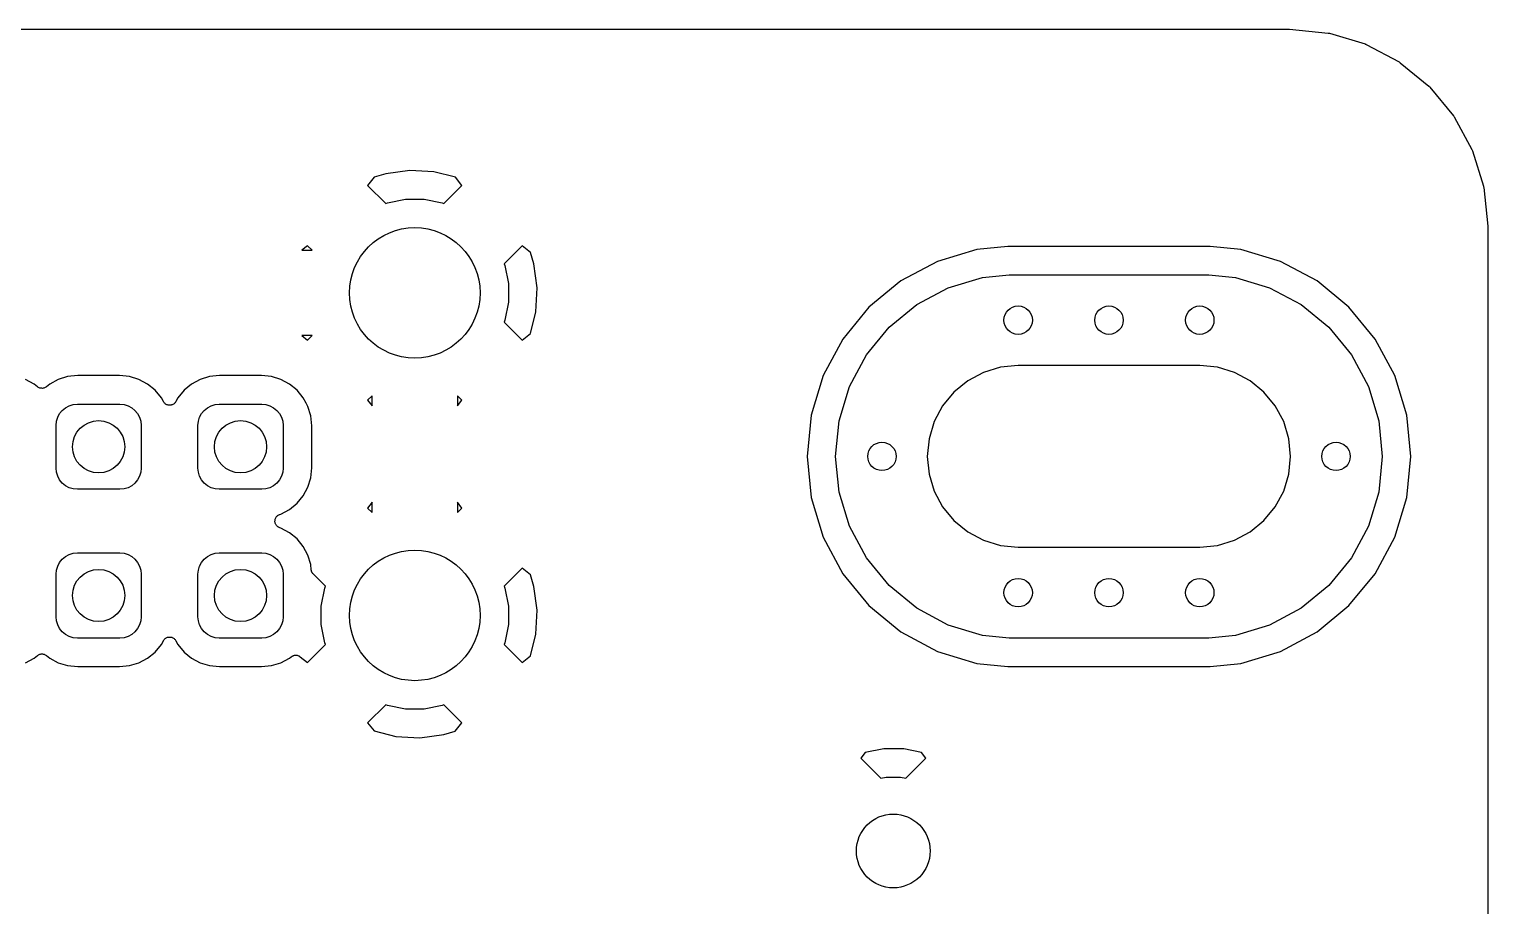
# Model space of a CAD drawing. Extents: x 1.67 to 6.2, y -5.98 to -1.89.
# Drawn here: x 5.188 to 6.2, y -2.499 to -1.891 of the extents above; entities that cross this region are included whole.
import ezdxf

# ---------------------------------------------------------------- set-up
doc = ezdxf.new("R2010")
doc.units = 0
doc.header["$MEASUREMENT"] = 0
doc.layers.add('BLACK', color=7, linetype='CONTINUOUS')

msp = doc.modelspace()

# ---------------------------------------------------------------- linework, layer by layer
at = {"layer": 'BLACK', "linetype": 'CONTINUOUS'}
for p, q in [((1.8113, -1.89075), (6.06174, -1.89075)), ((6.06174, -1.89075), (6.06181, -1.89075)), ((6.06181, -1.89075), (6.06201, -1.89077)), ((6.06201, -1.89077), (6.06222, -1.89077)), ((6.06222, -1.89077), (6.08907, -1.8934)), ((6.08907, -1.8934), (6.08913, -1.89341)), ((6.08913, -1.89341), (6.08957, -1.8935)), ((6.08957, -1.8935), (6.09001, -1.89359)), ((6.09001, -1.89359), (6.11463, -1.90102)), ((6.11463, -1.90102), (6.11469, -1.90104)), ((6.11469, -1.90104), (6.1151, -1.90122)), ((6.1151, -1.90122), (6.11552, -1.90139)), ((6.11552, -1.90139), (6.13822, -1.91346)), ((6.13822, -1.91346), (6.13828, -1.91349)), ((6.13828, -1.91349), (6.13865, -1.91375)), ((6.13865, -1.91375), (6.13902, -1.91399)), ((6.13902, -1.91399), (6.15895, -1.93025)), ((6.15895, -1.93025), (6.159, -1.93029)), ((6.159, -1.93029), (6.15931, -1.93061)), ((6.15931, -1.93061), (6.15963, -1.93092)), ((6.15963, -1.93092), (6.17602, -1.95074)), ((6.17602, -1.95074), (6.17607, -1.95079)), ((6.17607, -1.95079), (6.17631, -1.95116)), ((6.17631, -1.95116), (6.17656, -1.95154)), ((6.17656, -1.95154), (6.18879, -1.97416)), ((6.18879, -1.97416), (6.18882, -1.97422)), ((6.18882, -1.97422), (6.18899, -1.97463)), ((6.18899, -1.97463), (6.18916, -1.97504)), ((6.18916, -1.97504), (6.19677, -1.99961)), ((5.43539, -1.99097), (5.42743, -1.99339)), ((5.452, -1.98864), (5.43539, -1.99097)), ((5.46865, -1.98959), (5.452, -1.98864)), ((5.48367, -1.99347), (5.46865, -1.98959)), ((5.42743, -1.99339), (5.42282, -1.99917)), ((5.42282, -1.99917), (5.43532, -2.01167)), ((5.4757, -2.01167), (5.4882, -1.99917)), ((5.4882, -1.99917), (5.48367, -1.99347)), ((6.19677, -1.99961), (6.19679, -1.99967)), ((6.19679, -1.99967), (6.19687, -2.00011)), ((6.19687, -2.00011), (6.19696, -2.00055)), ((6.19696, -2.00055), (6.19978, -2.02732)), ((5.43532, -2.01167), (5.43656, -2.01116)), ((5.43656, -2.01116), (5.44911, -2.00866)), ((5.44911, -2.00866), (5.46191, -2.00866)), ((5.46191, -2.00866), (5.47446, -2.01116)), ((5.47446, -2.01116), (5.4757, -2.01167)), ((6.19978, -2.02732), (6.19978, -2.02739)), ((6.19978, -2.02739), (6.19978, -2.02762)), ((6.19978, -2.02762), (6.1998, -2.02784)), ((6.1998, -2.02784), (6.1998, -5.84521)), ((5.38106, -2.04093), (5.37709, -2.04409)), ((5.38423, -2.04409), (5.38106, -2.04093)), ((5.52996, -2.04093), (5.51746, -2.05343)), ((5.53575, -2.04554), (5.52996, -2.04093)), ((5.84546, -2.04345), (5.818, -2.05178)), ((5.86686, -2.04134), (5.84546, -2.04345)), ((6.00716, -2.04134), (5.86686, -2.04134)), ((6.02856, -2.04345), (6.00716, -2.04134)), ((6.05601, -2.05178), (6.02856, -2.04345)), ((5.37709, -2.04409), (5.38423, -2.04409)), ((5.51746, -2.05343), (5.51798, -2.05467)), ((5.53816, -2.0535), (5.53575, -2.04554)), ((5.54049, -2.07011), (5.53816, -2.0535)), ((5.818, -2.05178), (5.79269, -2.0653)), ((6.08132, -2.0653), (6.05601, -2.05178)), ((5.51798, -2.05467), (5.52047, -2.06722)), ((5.82557, -2.07005), (5.84932, -2.06285)), ((5.84932, -2.06285), (5.86783, -2.06102)), ((5.86783, -2.06102), (6.00619, -2.06102)), ((6.00619, -2.06102), (6.0247, -2.06285)), ((6.0247, -2.06285), (6.04845, -2.07005)), ((5.52047, -2.06722), (5.52047, -2.08002)), ((5.53955, -2.08676), (5.54049, -2.07011)), ((5.79269, -2.0653), (5.77051, -2.08351)), ((5.80368, -2.08175), (5.82557, -2.07005)), ((6.04845, -2.07005), (6.07033, -2.08175)), ((6.1035, -2.08351), (6.08132, -2.0653)), ((5.52047, -2.08002), (5.51798, -2.09257)), ((5.77051, -2.08351), (5.75231, -2.10569)), ((5.7845, -2.09749), (5.80368, -2.08175)), ((6.07033, -2.08175), (6.08952, -2.09749)), ((6.12171, -2.10569), (6.1035, -2.08351)), ((5.51798, -2.09257), (5.51746, -2.09381)), ((5.51746, -2.09381), (5.52996, -2.10631)), ((5.53566, -2.10178), (5.53955, -2.08676)), ((5.37709, -2.10315), (5.38106, -2.10631)), ((5.38423, -2.10315), (5.37709, -2.10315)), ((5.38106, -2.10631), (5.38423, -2.10315)), ((5.52996, -2.10631), (5.53566, -2.10178)), ((5.76876, -2.11668), (5.7845, -2.09749)), ((6.08952, -2.09749), (6.10526, -2.11668)), ((5.75231, -2.10569), (5.73878, -2.13099)), ((6.13523, -2.13099), (6.12171, -2.10569)), ((5.75706, -2.13856), (5.76876, -2.11668)), ((5.87402, -2.12402), (5.86173, -2.12523)), ((6, -2.12402), (5.87402, -2.12402)), ((6.01229, -2.12523), (6, -2.12402)), ((6.10526, -2.11668), (6.11696, -2.13856)), ((5.19144, -2.13683), (5.18546, -2.13364)), ((5.20824, -2.13364), (5.20227, -2.13683)), ((5.21472, -2.13167), (5.20824, -2.13364)), ((5.2217, -2.13098), (5.21472, -2.13167)), ((5.25074, -2.13098), (5.2217, -2.13098)), ((5.25772, -2.13167), (5.25074, -2.13098)), ((5.2642, -2.13364), (5.25772, -2.13167)), ((5.27018, -2.13683), (5.2642, -2.13364)), ((5.30666, -2.13364), (5.30069, -2.13683)), ((5.31314, -2.13167), (5.30666, -2.13364)), ((5.32012, -2.13098), (5.31314, -2.13167)), ((5.34917, -2.13098), (5.32012, -2.13098)), ((5.35615, -2.13167), (5.34917, -2.13098)), ((5.36263, -2.13364), (5.35615, -2.13167)), ((5.3686, -2.13683), (5.36263, -2.13364)), ((5.73878, -2.13099), (5.73045, -2.15845)), ((5.83902, -2.13463), (5.82947, -2.14247)), ((5.84991, -2.12881), (5.83902, -2.13463)), ((5.86173, -2.12523), (5.84991, -2.12881)), ((6.02411, -2.12881), (6.01229, -2.12523)), ((6.035, -2.13463), (6.02411, -2.12881)), ((6.04454, -2.14247), (6.035, -2.13463)), ((6.14356, -2.15845), (6.13523, -2.13099)), ((5.19373, -2.13871), (5.19144, -2.13683)), ((5.19411, -2.13897), (5.19373, -2.13871)), ((5.19449, -2.13923), (5.19411, -2.13897)), ((5.19451, -2.13923), (5.19449, -2.13923)), ((5.19453, -2.13924), (5.19451, -2.13923)), ((5.19495, -2.13942), (5.19453, -2.13924)), ((5.19538, -2.1396), (5.19495, -2.13942)), ((5.1954, -2.13961), (5.19538, -2.1396)), ((5.19541, -2.13961), (5.1954, -2.13961)), ((5.19586, -2.1397), (5.19541, -2.13961)), ((5.19632, -2.1398), (5.19586, -2.1397)), ((5.19634, -2.1398), (5.19632, -2.1398)), ((5.19636, -2.1398), (5.19634, -2.1398)), ((5.19681, -2.1398), (5.19636, -2.1398)), ((5.19728, -2.13981), (5.19681, -2.1398)), ((5.1973, -2.13981), (5.19728, -2.13981)), ((5.19732, -2.13981), (5.1973, -2.13981)), ((5.19777, -2.13972), (5.19732, -2.13981)), ((5.19822, -2.13963), (5.19777, -2.13972)), ((5.19824, -2.13963), (5.19822, -2.13963)), ((5.19826, -2.13962), (5.19824, -2.13963)), ((5.19869, -2.13945), (5.19826, -2.13962)), ((5.19911, -2.13928), (5.19869, -2.13945)), ((5.19913, -2.13927), (5.19911, -2.13928)), ((5.19915, -2.13926), (5.19913, -2.13927)), ((5.19953, -2.139), (5.19915, -2.13926)), ((5.19992, -2.13875), (5.19953, -2.139)), ((5.19995, -2.13873), (5.19992, -2.13875)), ((5.19997, -2.13871), (5.19995, -2.13873)), ((5.19995, -2.13873), (5.19995, -2.13873)), ((5.19995, -2.13873), (5.19995, -2.13873)), ((5.20227, -2.13683), (5.19997, -2.13871)), ((5.27541, -2.14112), (5.27018, -2.13683)), ((5.27971, -2.14636), (5.27541, -2.14112)), ((5.29546, -2.14112), (5.29116, -2.14636)), ((5.30069, -2.13683), (5.29546, -2.14112)), ((5.37384, -2.14112), (5.3686, -2.13683)), ((5.37813, -2.14636), (5.37384, -2.14112)), ((5.42598, -2.14491), (5.42282, -2.14807)), ((5.42598, -2.15205), (5.42598, -2.14491)), ((5.4882, -2.14807), (5.48504, -2.14491)), ((5.48504, -2.14491), (5.48504, -2.15205)), ((5.74985, -2.16231), (5.75706, -2.13856)), ((5.82947, -2.14247), (5.82164, -2.15201)), ((6.05238, -2.15201), (6.04454, -2.14247)), ((6.11696, -2.13856), (6.12416, -2.16231)), ((5.21102, -2.15511), (5.21325, -2.15328)), ((5.21325, -2.15328), (5.21581, -2.15191)), ((5.21581, -2.15191), (5.21858, -2.15107)), ((5.21858, -2.15107), (5.22146, -2.15079)), ((5.22146, -2.15079), (5.25098, -2.15079)), ((5.25098, -2.15079), (5.25386, -2.15107)), ((5.25386, -2.15107), (5.25663, -2.15191)), ((5.25663, -2.15191), (5.25919, -2.15328)), ((5.25919, -2.15328), (5.26142, -2.15511)), ((5.28109, -2.14895), (5.27971, -2.14636)), ((5.28135, -2.14934), (5.28109, -2.14895)), ((5.28161, -2.14974), (5.28135, -2.14934)), ((5.28162, -2.14974), (5.28161, -2.14974)), ((5.28163, -2.14975), (5.28162, -2.14974)), ((5.28195, -2.15008), (5.28163, -2.14975)), ((5.28229, -2.15042), (5.28195, -2.15008)), ((5.2823, -2.15042), (5.28229, -2.15042)), ((5.2823, -2.15043), (5.2823, -2.15042)), ((5.28269, -2.15069), (5.2823, -2.15043)), ((5.28308, -2.15096), (5.28269, -2.15069)), ((5.28309, -2.15096), (5.28308, -2.15096)), ((5.2831, -2.15097), (5.28309, -2.15096)), ((5.28353, -2.15115), (5.2831, -2.15097)), ((5.28397, -2.15133), (5.28353, -2.15115)), ((5.28398, -2.15133), (5.28397, -2.15133)), ((5.28399, -2.15134), (5.28398, -2.15133)), ((5.28445, -2.15143), (5.28399, -2.15134)), ((5.28491, -2.15153), (5.28445, -2.15143)), ((5.28492, -2.15153), (5.28491, -2.15153)), ((5.28493, -2.15153), (5.28492, -2.15153)), ((5.2854, -2.15153), (5.28493, -2.15153)), ((5.28587, -2.15154), (5.2854, -2.15153)), ((5.28588, -2.15153), (5.28587, -2.15154)), ((5.28589, -2.15153), (5.28588, -2.15153)), ((5.28635, -2.15144), (5.28589, -2.15153)), ((5.28681, -2.15136), (5.28635, -2.15144)), ((5.28682, -2.15135), (5.28681, -2.15136)), ((5.28683, -2.15135), (5.28682, -2.15135)), ((5.28727, -2.15117), (5.28683, -2.15135)), ((5.2877, -2.151), (5.28727, -2.15117)), ((5.28771, -2.15099), (5.2877, -2.151)), ((5.28772, -2.15099), (5.28771, -2.15099)), ((5.28812, -2.15073), (5.28772, -2.15099)), ((5.28851, -2.15048), (5.28812, -2.15073)), ((5.28852, -2.15047), (5.28851, -2.15048)), ((5.28853, -2.15046), (5.28852, -2.15047)), ((5.28886, -2.15013), (5.28853, -2.15046)), ((5.2892, -2.1498), (5.28886, -2.15013)), ((5.28921, -2.14979), (5.2892, -2.1498)), ((5.2892, -2.1498), (5.2892, -2.1498)), ((5.28948, -2.1494), (5.28921, -2.14979)), ((5.28974, -2.14901), (5.28948, -2.1494)), ((5.28975, -2.149), (5.28974, -2.14901)), ((5.28977, -2.14895), (5.28975, -2.14899)), ((5.28975, -2.14899), (5.28975, -2.14899)), ((5.28975, -2.14899), (5.28975, -2.149)), ((5.29116, -2.14636), (5.28977, -2.14895)), ((5.30944, -2.15511), (5.31168, -2.15328)), ((5.31168, -2.15328), (5.31423, -2.15191)), ((5.31423, -2.15191), (5.317, -2.15107)), ((5.317, -2.15107), (5.31988, -2.15079)), ((5.31988, -2.15079), (5.34941, -2.15079)), ((5.34941, -2.15079), (5.35229, -2.15107)), ((5.35229, -2.15107), (5.35506, -2.15191)), ((5.35506, -2.15191), (5.35761, -2.15328)), ((5.35761, -2.15328), (5.35985, -2.15511)), ((5.38009, -2.15002), (5.37813, -2.14636)), ((5.38132, -2.15233), (5.38009, -2.15002)), ((5.38329, -2.15881), (5.38132, -2.15233)), ((5.42282, -2.14807), (5.42598, -2.15205)), ((5.48504, -2.15205), (5.4882, -2.14807)), ((5.82164, -2.15201), (5.81582, -2.1629)), ((6.0582, -2.1629), (6.05238, -2.15201)), ((5.20669, -2.16555), (5.20698, -2.16267)), ((5.20698, -2.16267), (5.20782, -2.1599)), ((5.20782, -2.1599), (5.20918, -2.15735)), ((5.20918, -2.15735), (5.21102, -2.15511)), ((5.26142, -2.15511), (5.26326, -2.15735)), ((5.26326, -2.15735), (5.26462, -2.1599)), ((5.26462, -2.1599), (5.26546, -2.16267)), ((5.26546, -2.16267), (5.26575, -2.16555)), ((5.30512, -2.16555), (5.3054, -2.16267)), ((5.3054, -2.16267), (5.30624, -2.1599)), ((5.30624, -2.1599), (5.30761, -2.15735)), ((5.30761, -2.15735), (5.30944, -2.15511)), ((5.35985, -2.15511), (5.36169, -2.15735)), ((5.36169, -2.15735), (5.36305, -2.1599)), ((5.36305, -2.1599), (5.36389, -2.16267)), ((5.36389, -2.16267), (5.36417, -2.16555)), ((5.38398, -2.16579), (5.38329, -2.15881)), ((5.73045, -2.15845), (5.72764, -2.18701)), ((5.74742, -2.18701), (5.74985, -2.16231)), ((5.81582, -2.1629), (5.81223, -2.17472)), ((6.06178, -2.17472), (6.0582, -2.1629)), ((6.12416, -2.16231), (6.12659, -2.18701)), ((6.14637, -2.18701), (6.14356, -2.15845)), ((5.20669, -2.19508), (5.20669, -2.16555)), ((5.26575, -2.16555), (5.26575, -2.19508)), ((5.30512, -2.19508), (5.30512, -2.16555)), ((5.36417, -2.16555), (5.36417, -2.19508)), ((5.38398, -2.19484), (5.38398, -2.16579)), ((5.81223, -2.17472), (5.81102, -2.18701)), ((6.06299, -2.18701), (6.06178, -2.17472)), ((5.20698, -2.19796), (5.20669, -2.19508)), ((5.26575, -2.19508), (5.26546, -2.19796)), ((5.3054, -2.19796), (5.30512, -2.19508)), ((5.36417, -2.19508), (5.36389, -2.19796)), ((5.38329, -2.20182), (5.38398, -2.19484)), ((5.72764, -2.18701), (5.73045, -2.21556)), ((5.74985, -2.21171), (5.74742, -2.18701)), ((5.81102, -2.18701), (5.81223, -2.1993)), ((6.06178, -2.1993), (6.06299, -2.18701)), ((6.12659, -2.18701), (6.12416, -2.21171)), ((6.14356, -2.21556), (6.14637, -2.18701)), ((5.20782, -2.20073), (5.20698, -2.19796)), ((5.20918, -2.20328), (5.20782, -2.20073)), ((5.21102, -2.20552), (5.20918, -2.20328)), ((5.21325, -2.20735), (5.21102, -2.20552)), ((5.26142, -2.20552), (5.25919, -2.20735)), ((5.26326, -2.20328), (5.26142, -2.20552)), ((5.26462, -2.20073), (5.26326, -2.20328)), ((5.26546, -2.19796), (5.26462, -2.20073)), ((5.30624, -2.20073), (5.3054, -2.19796)), ((5.30761, -2.20328), (5.30624, -2.20073)), ((5.30944, -2.20552), (5.30761, -2.20328)), ((5.31168, -2.20735), (5.30944, -2.20552)), ((5.35985, -2.20552), (5.35761, -2.20735)), ((5.36169, -2.20328), (5.35985, -2.20552)), ((5.36305, -2.20073), (5.36169, -2.20328)), ((5.36389, -2.19796), (5.36305, -2.20073)), ((5.38132, -2.2083), (5.38329, -2.20182)), ((5.81223, -2.1993), (5.81582, -2.21111)), ((6.0582, -2.21111), (6.06178, -2.1993)), ((5.21581, -2.20872), (5.21325, -2.20735)), ((5.21858, -2.20956), (5.21581, -2.20872)), ((5.22146, -2.20984), (5.21858, -2.20956)), ((5.25098, -2.20984), (5.22146, -2.20984)), ((5.25386, -2.20956), (5.25098, -2.20984)), ((5.25663, -2.20872), (5.25386, -2.20956)), ((5.25919, -2.20735), (5.25663, -2.20872)), ((5.31423, -2.20872), (5.31168, -2.20735)), ((5.317, -2.20956), (5.31423, -2.20872)), ((5.31988, -2.20984), (5.317, -2.20956)), ((5.34941, -2.20984), (5.31988, -2.20984)), ((5.35229, -2.20956), (5.34941, -2.20984)), ((5.35506, -2.20872), (5.35229, -2.20956)), ((5.35761, -2.20735), (5.35506, -2.20872)), ((5.37384, -2.2195), (5.37813, -2.21427)), ((5.37813, -2.21427), (5.38132, -2.2083)), ((5.73045, -2.21556), (5.73878, -2.24302)), ((5.75706, -2.23545), (5.74985, -2.21171)), ((5.81582, -2.21111), (5.82164, -2.222)), ((6.05238, -2.222), (6.0582, -2.21111)), ((6.12416, -2.21171), (6.11696, -2.23545)), ((6.13523, -2.24302), (6.14356, -2.21556)), ((5.36263, -2.22699), (5.3686, -2.2238)), ((5.3686, -2.2238), (5.37384, -2.2195)), ((5.42598, -2.21882), (5.42282, -2.22279)), ((5.42282, -2.22279), (5.42598, -2.22596)), ((5.42598, -2.22596), (5.42598, -2.21882)), ((5.4882, -2.22279), (5.48504, -2.21882)), ((5.48504, -2.21882), (5.48504, -2.22596)), ((5.48504, -2.22596), (5.4882, -2.22279)), ((5.82164, -2.222), (5.82947, -2.23155)), ((6.04454, -2.23155), (6.05238, -2.222)), ((5.35854, -2.23186), (5.35855, -2.23138)), ((5.35854, -2.23233), (5.35854, -2.23186)), ((5.35854, -2.23234), (5.35854, -2.23233)), ((5.35863, -2.23281), (5.35854, -2.23234)), ((5.35854, -2.23234), (5.35854, -2.23234)), ((5.35855, -2.23137), (5.35865, -2.23089)), ((5.35855, -2.23138), (5.35855, -2.23137)), ((5.35855, -2.23138), (5.35855, -2.23138)), ((5.35872, -2.23327), (5.35863, -2.23281)), ((5.35865, -2.23089), (5.35874, -2.23044)), ((5.35872, -2.23328), (5.35872, -2.23327)), ((5.35872, -2.23329), (5.35872, -2.23328)), ((5.3589, -2.23372), (5.35872, -2.23329)), ((5.35874, -2.23043), (5.35893, -2.22998)), ((5.35874, -2.23044), (5.35874, -2.23043)), ((5.35874, -2.23043), (5.35874, -2.23043)), ((5.35908, -2.23416), (5.3589, -2.23372)), ((5.35893, -2.22998), (5.35911, -2.22955)), ((5.35908, -2.23417), (5.35908, -2.23416)), ((5.35908, -2.23418), (5.35908, -2.23417)), ((5.35934, -2.23457), (5.35908, -2.23418)), ((5.35911, -2.22954), (5.35939, -2.22914)), ((5.35911, -2.22955), (5.35911, -2.22954)), ((5.35911, -2.22955), (5.35911, -2.22955)), ((5.3596, -2.23497), (5.35934, -2.23457)), ((5.35939, -2.22914), (5.35964, -2.22876)), ((5.35961, -2.23497), (5.3596, -2.23497)), ((5.35961, -2.23498), (5.35961, -2.23497)), ((5.35995, -2.23532), (5.35961, -2.23498)), ((5.35964, -2.22876), (5.35965, -2.22875)), ((5.35965, -2.22875), (5.35999, -2.22841)), ((5.35965, -2.22875), (5.35965, -2.22875)), ((5.36027, -2.23566), (5.35995, -2.23532)), ((5.35999, -2.22841), (5.36033, -2.22808)), ((5.36028, -2.23566), (5.36027, -2.23566)), ((5.36067, -2.23593), (5.36028, -2.23566)), ((5.36028, -2.23566), (5.36028, -2.23566)), ((5.36033, -2.22808), (5.36034, -2.22807)), ((5.36033, -2.22808), (5.36033, -2.22808)), ((5.36034, -2.22807), (5.36074, -2.22781)), ((5.36106, -2.2362), (5.36067, -2.23593)), ((5.36074, -2.22781), (5.36112, -2.22755)), ((5.36112, -2.22755), (5.36113, -2.22755)), ((5.36113, -2.22755), (5.36114, -2.22754)), ((5.36114, -2.22754), (5.36158, -2.22736)), ((5.36158, -2.22736), (5.36201, -2.22718)), ((5.36201, -2.22718), (5.36263, -2.22699)), ((5.76876, -2.25734), (5.75706, -2.23545)), ((5.82947, -2.23155), (5.83902, -2.23938)), ((6.035, -2.23938), (6.04454, -2.23155)), ((6.11696, -2.23545), (6.10526, -2.25734)), ((5.36107, -2.2362), (5.36106, -2.2362)), ((5.36108, -2.23621), (5.36107, -2.2362)), ((5.36151, -2.23639), (5.36108, -2.23621)), ((5.36195, -2.23658), (5.36151, -2.23639)), ((5.36196, -2.23658), (5.36195, -2.23658)), ((5.36201, -2.2366), (5.36196, -2.23658)), ((5.36196, -2.23658), (5.36196, -2.23658)), ((5.36196, -2.23658), (5.36196, -2.23658)), ((5.36263, -2.23679), (5.36201, -2.2366)), ((5.3686, -2.23998), (5.36263, -2.23679)), ((5.37384, -2.24427), (5.3686, -2.23998)), ((5.37813, -2.24951), (5.37384, -2.24427)), ((5.73878, -2.24302), (5.75231, -2.26833)), ((5.83902, -2.23938), (5.84991, -2.2452)), ((5.84991, -2.2452), (5.86173, -2.24879)), ((6.01229, -2.24879), (6.02411, -2.2452)), ((6.02411, -2.2452), (6.035, -2.23938)), ((6.12171, -2.26833), (6.13523, -2.24302)), ((5.21325, -2.25643), (5.21581, -2.25506)), ((5.21581, -2.25506), (5.21858, -2.25422)), ((5.21858, -2.25422), (5.22146, -2.25394)), ((5.22146, -2.25394), (5.25098, -2.25394)), ((5.25098, -2.25394), (5.25386, -2.25422)), ((5.25386, -2.25422), (5.25663, -2.25506)), ((5.25663, -2.25506), (5.25919, -2.25643)), ((5.31168, -2.25643), (5.31423, -2.25506)), ((5.31423, -2.25506), (5.317, -2.25422)), ((5.317, -2.25422), (5.31988, -2.25394)), ((5.31988, -2.25394), (5.34941, -2.25394)), ((5.34941, -2.25394), (5.35229, -2.25422)), ((5.35229, -2.25422), (5.35506, -2.25506)), ((5.35506, -2.25506), (5.35761, -2.25643)), ((5.38132, -2.25548), (5.37813, -2.24951)), ((5.38329, -2.26196), (5.38132, -2.25548)), ((5.86173, -2.24879), (5.87402, -2.25)), ((5.87402, -2.25), (6, -2.25)), ((6, -2.25), (6.01229, -2.24879)), ((5.20669, -2.2687), (5.20698, -2.26582)), ((5.20698, -2.26582), (5.20782, -2.26305)), ((5.20782, -2.26305), (5.20918, -2.2605)), ((5.20918, -2.2605), (5.21102, -2.25826)), ((5.21102, -2.25826), (5.21325, -2.25643)), ((5.25919, -2.25643), (5.26142, -2.25826)), ((5.26142, -2.25826), (5.26326, -2.2605)), ((5.26326, -2.2605), (5.26462, -2.26305)), ((5.26462, -2.26305), (5.26546, -2.26582)), ((5.26546, -2.26582), (5.26575, -2.2687)), ((5.30512, -2.2687), (5.3054, -2.26582)), ((5.3054, -2.26582), (5.30624, -2.26305)), ((5.30624, -2.26305), (5.30761, -2.2605)), ((5.30761, -2.2605), (5.30944, -2.25826)), ((5.30944, -2.25826), (5.31168, -2.25643)), ((5.35761, -2.25643), (5.35985, -2.25826)), ((5.35985, -2.25826), (5.36169, -2.2605)), ((5.36169, -2.2605), (5.36305, -2.26305)), ((5.36305, -2.26305), (5.36389, -2.26582)), ((5.36389, -2.26582), (5.36417, -2.2687)), ((5.38364, -2.26555), (5.38329, -2.26196)), ((5.38369, -2.26576), (5.38364, -2.26555)), ((5.3837, -2.26598), (5.38369, -2.26576)), ((5.38378, -2.26623), (5.3837, -2.26598)), ((5.38383, -2.2665), (5.38378, -2.26623)), ((5.52996, -2.26455), (5.51746, -2.27705)), ((5.53575, -2.26916), (5.52996, -2.26455)), ((5.7845, -2.27652), (5.76876, -2.25734)), ((6.10526, -2.25734), (6.08952, -2.27652)), ((5.20669, -2.29823), (5.20669, -2.2687)), ((5.26575, -2.2687), (5.26575, -2.29823)), ((5.30512, -2.29823), (5.30512, -2.2687)), ((5.36417, -2.2687), (5.36417, -2.29823)), ((5.38391, -2.26669), (5.38383, -2.2665)), ((5.38397, -2.2669), (5.38391, -2.26669)), ((5.3841, -2.26714), (5.38397, -2.2669)), ((5.3842, -2.26738), (5.3841, -2.26714)), ((5.38432, -2.26756), (5.3842, -2.26738)), ((5.38441, -2.26775), (5.38432, -2.26756)), ((5.38458, -2.26796), (5.38441, -2.26775)), ((5.38473, -2.26818), (5.38458, -2.26796)), ((5.38488, -2.26834), (5.38473, -2.26818)), ((5.38501, -2.2685), (5.38488, -2.26834)), ((5.38506, -2.26855), (5.38501, -2.2685)), ((5.39356, -2.27705), (5.38506, -2.26855)), ((5.53816, -2.27712), (5.53575, -2.26916)), ((5.75231, -2.26833), (5.77051, -2.29051)), ((6.1035, -2.29051), (6.12171, -2.26833)), ((5.39055, -2.29085), (5.39305, -2.2783)), ((5.39305, -2.2783), (5.39356, -2.27705)), ((5.51746, -2.27705), (5.51798, -2.2783)), ((5.51798, -2.2783), (5.52047, -2.29085)), ((5.54049, -2.29373), (5.53816, -2.27712)), ((5.80368, -2.29227), (5.7845, -2.27652)), ((6.08952, -2.27652), (6.07033, -2.29227)), ((5.39055, -2.30364), (5.39055, -2.29085)), ((5.52047, -2.29085), (5.52047, -2.30364)), ((5.53955, -2.31038), (5.54049, -2.29373)), ((5.77051, -2.29051), (5.79269, -2.30871)), ((5.82557, -2.30397), (5.80368, -2.29227)), ((6.07033, -2.29227), (6.04845, -2.30397)), ((6.08132, -2.30871), (6.1035, -2.29051)), ((5.20698, -2.30111), (5.20669, -2.29823)), ((5.20782, -2.30388), (5.20698, -2.30111)), ((5.20918, -2.30643), (5.20782, -2.30388)), ((5.21102, -2.30867), (5.20918, -2.30643)), ((5.26326, -2.30643), (5.26142, -2.30867)), ((5.26462, -2.30388), (5.26326, -2.30643)), ((5.26546, -2.30111), (5.26462, -2.30388)), ((5.26575, -2.29823), (5.26546, -2.30111)), ((5.3054, -2.30111), (5.30512, -2.29823)), ((5.30624, -2.30388), (5.3054, -2.30111)), ((5.30761, -2.30643), (5.30624, -2.30388)), ((5.30944, -2.30867), (5.30761, -2.30643)), ((5.36169, -2.30643), (5.35985, -2.30867)), ((5.36305, -2.30388), (5.36169, -2.30643)), ((5.36389, -2.30111), (5.36305, -2.30388)), ((5.36417, -2.29823), (5.36389, -2.30111)), ((5.39305, -2.31619), (5.39055, -2.30364)), ((5.52047, -2.30364), (5.51798, -2.31619)), ((5.84932, -2.31117), (5.82557, -2.30397)), ((6.04845, -2.30397), (6.0247, -2.31117)), ((5.21325, -2.3105), (5.21102, -2.30867)), ((5.21581, -2.31187), (5.21325, -2.3105)), ((5.21858, -2.31271), (5.21581, -2.31187)), ((5.22146, -2.31299), (5.21858, -2.31271)), ((5.25098, -2.31299), (5.22146, -2.31299)), ((5.25386, -2.31271), (5.25098, -2.31299)), ((5.25663, -2.31187), (5.25386, -2.31271)), ((5.25919, -2.3105), (5.25663, -2.31187)), ((5.26142, -2.30867), (5.25919, -2.3105)), ((5.27971, -2.31742), (5.28109, -2.31483)), ((5.28109, -2.31483), (5.28111, -2.31479)), ((5.28111, -2.31479), (5.28112, -2.31478)), ((5.28112, -2.31478), (5.28113, -2.31477)), ((5.28112, -2.31478), (5.28112, -2.31478)), ((5.28113, -2.31477), (5.28139, -2.31438)), ((5.28139, -2.31438), (5.28166, -2.31399)), ((5.28166, -2.31398), (5.28167, -2.31397)), ((5.28166, -2.31399), (5.28166, -2.31398)), ((5.28167, -2.31397), (5.282, -2.31365)), ((5.282, -2.31365), (5.28234, -2.31332)), ((5.28234, -2.31332), (5.28235, -2.31331)), ((5.28235, -2.31331), (5.28236, -2.3133)), ((5.28236, -2.3133), (5.28275, -2.31305)), ((5.28275, -2.31305), (5.28314, -2.31279)), ((5.28314, -2.31279), (5.28315, -2.31279)), ((5.28315, -2.31279), (5.28316, -2.31278)), ((5.28316, -2.31278), (5.2836, -2.31261)), ((5.2836, -2.31261), (5.28403, -2.31243)), ((5.28403, -2.31243), (5.28404, -2.31243)), ((5.28404, -2.31243), (5.28405, -2.31242)), ((5.28405, -2.31242), (5.28452, -2.31233)), ((5.28452, -2.31233), (5.28498, -2.31225)), ((5.28498, -2.31225), (5.28499, -2.31225)), ((5.28499, -2.31225), (5.285, -2.31224)), ((5.285, -2.31224), (5.28547, -2.31225)), ((5.28547, -2.31225), (5.28594, -2.31225)), ((5.28594, -2.31225), (5.28595, -2.31225)), ((5.28595, -2.31225), (5.28596, -2.31225)), ((5.28596, -2.31225), (5.28642, -2.31235)), ((5.28642, -2.31235), (5.28688, -2.31244)), ((5.28688, -2.31244), (5.28689, -2.31245)), ((5.28689, -2.31245), (5.2869, -2.31245)), ((5.2869, -2.31245), (5.28733, -2.31263)), ((5.28733, -2.31263), (5.28776, -2.31281)), ((5.28776, -2.31281), (5.28777, -2.31282)), ((5.28777, -2.31282), (5.28778, -2.31282)), ((5.28778, -2.31282), (5.28817, -2.31309)), ((5.28817, -2.31309), (5.28856, -2.31335)), ((5.28856, -2.31335), (5.28857, -2.31336)), ((5.28857, -2.31336), (5.28858, -2.31336)), ((5.28858, -2.31336), (5.28891, -2.3137)), ((5.28891, -2.3137), (5.28924, -2.31403)), ((5.28924, -2.31403), (5.28925, -2.31404)), ((5.28925, -2.31404), (5.28925, -2.31404)), ((5.28925, -2.31404), (5.28952, -2.31444)), ((5.28952, -2.31444), (5.28977, -2.31483)), ((5.28977, -2.31483), (5.29116, -2.31742)), ((5.31168, -2.3105), (5.30944, -2.30867)), ((5.31423, -2.31187), (5.31168, -2.3105)), ((5.317, -2.31271), (5.31423, -2.31187)), ((5.31988, -2.31299), (5.317, -2.31271)), ((5.34941, -2.31299), (5.31988, -2.31299)), ((5.35229, -2.31271), (5.34941, -2.31299)), ((5.35506, -2.31187), (5.35229, -2.31271)), ((5.35761, -2.3105), (5.35506, -2.31187)), ((5.35985, -2.30867), (5.35761, -2.3105)), ((5.39356, -2.31744), (5.39305, -2.31619)), ((5.51798, -2.31619), (5.51746, -2.31744)), ((5.53566, -2.3254), (5.53955, -2.31038)), ((5.79269, -2.30871), (5.818, -2.32224)), ((5.86783, -2.31299), (5.84932, -2.31117)), ((6.00619, -2.31299), (5.86783, -2.31299)), ((6.0247, -2.31117), (6.00619, -2.31299)), ((6.05601, -2.32224), (6.08132, -2.30871)), ((5.18546, -2.33014), (5.19144, -2.32695)), ((5.19144, -2.32695), (5.19373, -2.32507)), ((5.19373, -2.32507), (5.19375, -2.32505)), ((5.19375, -2.32505), (5.19378, -2.32503)), ((5.19375, -2.32505), (5.19375, -2.32505)), ((5.19375, -2.32505), (5.19375, -2.32505)), ((5.19378, -2.32503), (5.19417, -2.32478)), ((5.19417, -2.32478), (5.19455, -2.32452)), ((5.19455, -2.32452), (5.19457, -2.32451)), ((5.19457, -2.32451), (5.19459, -2.3245)), ((5.19459, -2.3245), (5.19501, -2.32433)), ((5.19501, -2.32433), (5.19544, -2.32416)), ((5.19544, -2.32416), (5.19546, -2.32415)), ((5.19546, -2.32415), (5.19548, -2.32415)), ((5.19548, -2.32415), (5.19593, -2.32406)), ((5.19593, -2.32406), (5.19639, -2.32397)), ((5.19639, -2.32397), (5.1964, -2.32397)), ((5.1964, -2.32397), (5.19642, -2.32397)), ((5.19642, -2.32397), (5.19688, -2.32398)), ((5.19688, -2.32398), (5.19735, -2.32398)), ((5.19735, -2.32398), (5.19736, -2.32398)), ((5.19736, -2.32398), (5.19738, -2.32398)), ((5.19738, -2.32398), (5.19783, -2.32408)), ((5.19783, -2.32408), (5.19829, -2.32417)), ((5.19829, -2.32417), (5.19831, -2.32417)), ((5.19831, -2.32417), (5.19832, -2.32418)), ((5.19832, -2.32418), (5.19875, -2.32436)), ((5.19875, -2.32436), (5.19917, -2.32454)), ((5.19917, -2.32454), (5.19919, -2.32455)), ((5.19919, -2.32455), (5.19921, -2.32455)), ((5.19921, -2.32455), (5.19959, -2.32481)), ((5.19959, -2.32481), (5.19997, -2.32507)), ((5.19997, -2.32507), (5.20227, -2.32695)), ((5.20227, -2.32695), (5.20824, -2.33014)), ((5.2642, -2.33014), (5.27018, -2.32695)), ((5.27018, -2.32695), (5.27541, -2.32265)), ((5.27541, -2.32265), (5.27971, -2.31742)), ((5.29116, -2.31742), (5.29546, -2.32265)), ((5.29546, -2.32265), (5.30069, -2.32695)), ((5.30069, -2.32695), (5.30666, -2.33014)), ((5.36263, -2.33014), (5.3686, -2.32695)), ((5.3686, -2.32695), (5.36982, -2.32595)), ((5.36982, -2.32595), (5.36987, -2.32591)), ((5.36987, -2.32591), (5.37023, -2.32568)), ((5.37023, -2.32568), (5.37058, -2.32544)), ((5.37058, -2.32544), (5.37063, -2.32542)), ((5.37063, -2.32542), (5.37068, -2.32539)), ((5.37068, -2.32539), (5.37107, -2.32523)), ((5.37107, -2.32523), (5.37146, -2.32506)), ((5.37146, -2.32506), (5.37152, -2.32505)), ((5.37152, -2.32505), (5.37157, -2.32503)), ((5.37157, -2.32503), (5.37199, -2.32495)), ((5.37199, -2.32495), (5.3724, -2.32487)), ((5.3724, -2.32487), (5.37246, -2.32487)), ((5.37246, -2.32487), (5.37251, -2.32485)), ((5.37251, -2.32485), (5.37294, -2.32486)), ((5.37294, -2.32486), (5.37336, -2.32485)), ((5.37336, -2.32485), (5.37342, -2.32486)), ((5.37342, -2.32486), (5.37347, -2.32487)), ((5.37347, -2.32487), (5.37389, -2.32495)), ((5.37389, -2.32495), (5.37431, -2.32503)), ((5.37431, -2.32503), (5.37436, -2.32505)), ((5.37436, -2.32505), (5.37441, -2.32506)), ((5.37441, -2.32506), (5.3748, -2.32523)), ((5.3748, -2.32523), (5.3752, -2.32539)), ((5.3752, -2.32539), (5.37524, -2.32542)), ((5.37524, -2.32542), (5.3753, -2.32544)), ((5.3753, -2.32544), (5.37565, -2.32568)), ((5.37565, -2.32568), (5.376, -2.32591)), ((5.376, -2.32591), (5.38106, -2.32994)), ((5.38106, -2.32994), (5.39356, -2.31744)), ((5.51746, -2.31744), (5.52996, -2.32994)), ((5.52996, -2.32994), (5.53566, -2.3254)), ((5.818, -2.32224), (5.84546, -2.33057)), ((6.02856, -2.33057), (6.05601, -2.32224)), ((5.20824, -2.33014), (5.21472, -2.33211)), ((5.21472, -2.33211), (5.2217, -2.3328)), ((5.2217, -2.3328), (5.25074, -2.3328)), ((5.25074, -2.3328), (5.25772, -2.33211)), ((5.25772, -2.33211), (5.2642, -2.33014)), ((5.30666, -2.33014), (5.31314, -2.33211)), ((5.31314, -2.33211), (5.32012, -2.3328)), ((5.32012, -2.3328), (5.34917, -2.3328)), ((5.34917, -2.3328), (5.35615, -2.33211)), ((5.35615, -2.33211), (5.36263, -2.33014)), ((5.84546, -2.33057), (5.86686, -2.33268)), ((5.86686, -2.33268), (6.00716, -2.33268)), ((6.00716, -2.33268), (6.02856, -2.33057)), ((5.43532, -2.35919), (5.42282, -2.37169)), ((5.43656, -2.35971), (5.43532, -2.35919)), ((5.44911, -2.3622), (5.43656, -2.35971)), ((5.46191, -2.3622), (5.44911, -2.3622)), ((5.47446, -2.35971), (5.46191, -2.3622)), ((5.4757, -2.35919), (5.47446, -2.35971)), ((5.4882, -2.37169), (5.4757, -2.35919)), ((5.42282, -2.37169), (5.42736, -2.37739)), ((5.42736, -2.37739), (5.44238, -2.38128)), ((5.47564, -2.37989), (5.4836, -2.37748)), ((5.4836, -2.37748), (5.4882, -2.37169)), ((5.44238, -2.38128), (5.45902, -2.38223)), ((5.45902, -2.38223), (5.47564, -2.37989)), ((5.76787, -2.39223), (5.7649, -2.39637)), ((5.7649, -2.39637), (5.77871, -2.41018)), ((5.78076, -2.38973), (5.76787, -2.39223)), ((5.79472, -2.3898), (5.78076, -2.38973)), ((5.80698, -2.3923), (5.79472, -2.3898)), ((5.7961, -2.41018), (5.80991, -2.39637)), ((5.80991, -2.39637), (5.80698, -2.3923)), ((5.77871, -2.41018), (5.78236, -2.40945)), ((5.78236, -2.40945), (5.79244, -2.40945)), ((5.79244, -2.40945), (5.7961, -2.41018))]:
    msp.add_line(p, q, dxfattribs=at)
at = {"layer": 'BLACK'}
for centre, radius in [((5.45551, -2.07362), 0.04528), ((5.87402, -2.09252), 0.00984), ((5.93701, -2.09252), 0.00984), ((6, -2.09252), 0.00984), ((5.23622, -2.18031), 0.01811), ((5.33465, -2.18031), 0.01811), ((5.77953, -2.18701), 0.00984), ((6.09449, -2.18701), 0.00984), ((5.45551, -2.29724), 0.04528), ((5.23622, -2.28346), 0.01811), ((5.33465, -2.28346), 0.01811), ((5.87402, -2.2815), 0.00984), ((5.93701, -2.2815), 0.00984), ((6, -2.2815), 0.00984), ((5.7874, -2.46063), 0.02559)]:
    msp.add_circle(centre, radius, dxfattribs=at)

doc.saveas('drawing.dxf')
